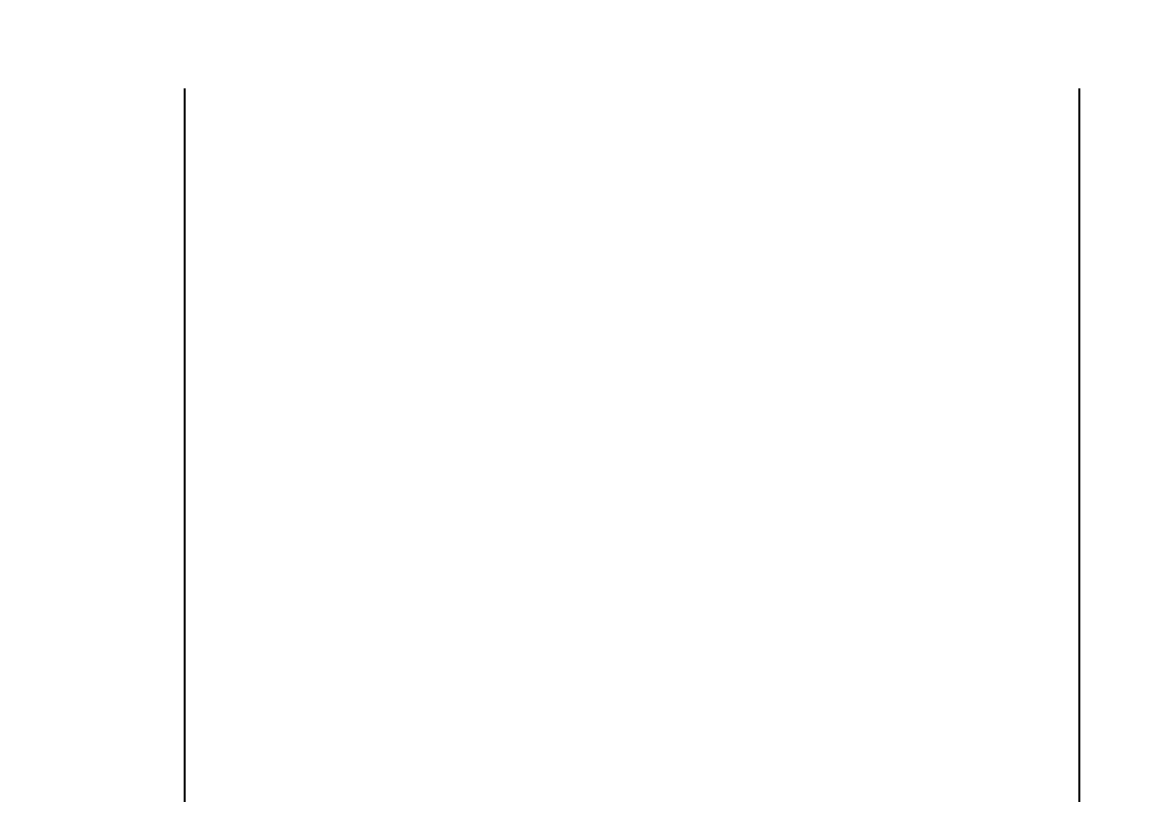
# Model space of a CAD drawing. Header units: inches. Extents: x 0 to 34, y 0 to 22.
# Drawn here: x 11.235 to 12.296, y 16.742 to 17.471 of the extents above; entities that cross this region are included whole.
import ezdxf

# ---------------------------------------------------------------- set-up
doc = ezdxf.new("R2010")
doc.units = ezdxf.units.IN
doc.header["$LTSCALE"] = 1.87
doc.header["$MEASUREMENT"] = 0
doc.layers.get('0').update_dxf_attribs({"linetype": 'CONTINUOUS'})
doc.layers.add('DIMENSIONS', color=7, linetype='CONTINUOUS')
doc.styles.get("Standard").update_dxf_attribs({"font": 'txt', "width": 0.8})
doc.dimstyles.new('DIMSTYLE_2', dxfattribs={"dimtxt": 0.125, "dimasz": 0.18, "dimexe": 0.18, "dimexo": 0.0625, "dimgap": 0.09, "dimtad": 0, "dimtih": 1, "dimtoh": 1, "dimdec": 3, "dimzin": 4, "dimdsep": 46, "dimtxsty": 'STANDARD', "dimblk": '_FILLED', "dimblk1": '_FILLED', "dimblk2": '_FILLED', "dimcen": 0.09, "dimadec": 0, "dimazin": 0, "dimtp": 0.001, "dimtm": 0.001, "dimtfac": 1, "dimtdec": 3, "dimtofl": 0, "dimtmove": 0, "dimatfit": 3, "dimldrblk": '_FILLED', "dimfxl": 1, "dimtolj": 1, "dimtzin": 4, "dimarcsym": 0})

# ---------------------------------------------------------------- blocks, each defined once
blk = doc.blocks.new('*D30')
at = {"layer": 'DIMENSIONS', "color": 2, "linetype": 'CONTINUOUS'}
blk.add_line((12.2338, 14.8187), (12.2338, 17.4082), dxfattribs=at)
blk = doc.blocks.new('_FILLED')
at = {"color": 0, "linetype": 'BYBLOCK'}
blk.add_solid([(0, 0), (-1, 0.1736), (-1, -0.1736)], dxfattribs=at)
blk = doc.blocks.new('*D31')
at = {"layer": 'DIMENSIONS', "color": 2, "linetype": 'CONTINUOUS'}
blk.add_line((11.3885, 16.6326), (11.3885, 17.4082), dxfattribs=at)

msp = doc.modelspace()

# ---------------------------------------------------------------- dimensions: what is measured, and where the dimension line sits
at = {"layer": 'DIMENSIONS', "color": 2, "linetype": 'CONTINUOUS'}
for feature_location, offset, origin, picture, middle in [((12.2338, 14.8187), (0, 2.5895), (6.9816, 14.7562), '*D30', (12.2963, 17.4707)), ((11.3885, 16.6326), (0, 0.7755), (6.9816, 16.5701), '*D31', (11.451, 17.4707))]:
    dim = msp.add_ordinate_dim(feature_location=feature_location, offset=offset, dtype=1, origin=origin, dimstyle='DIMSTYLE_2', dxfattribs=at)
    dim.commit()
    dim.dimension.update_dxf_attribs({"geometry": picture, "text_midpoint": middle})

doc.saveas('drawing.dxf')
